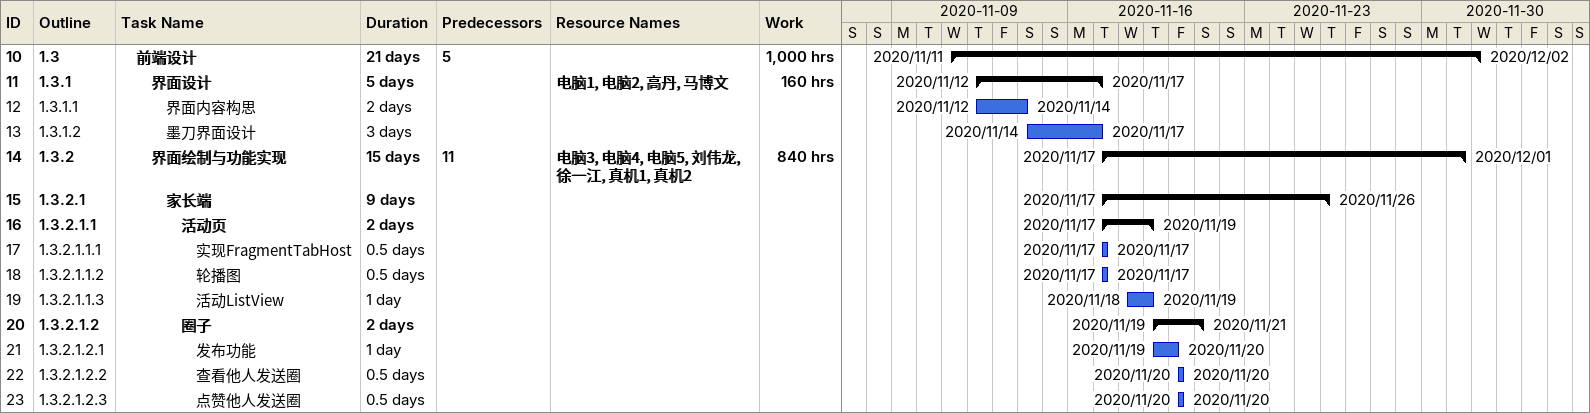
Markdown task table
| ID | WBS | Task | Duration | Start | Finish | Predecessors | Resources | Work (h) |
|---|---|---|---|---|---|---|---|---|
| 10 | 1.3 | **前端设计** | 21d | 2020-11-11 | 2020-12-02 | 5 |  | 1000 |
| 11 | 1.3.1 | **界面设计** | 5d | 2020-11-12 | 2020-11-17 |  | 电脑1, 电脑2, 高丹, 马博文 | 160 |
| 12 | 1.3.1.1 | 界面内容构思 | 2d | 2020-11-12 | 2020-11-14 |  |  |  |
| 13 | 1.3.1.2 | 墨刀界面设计 | 3d | 2020-11-14 | 2020-11-17 |  |  |  |
| 14 | 1.3.2 | **界面绘制与功能实现** | 15d | 2020-11-17 | 2020-12-01 | 11 | 电脑3, 电脑4, 电脑5, 刘伟龙, 徐一江, 真机1, 真机2 | 840 |
| 15 | 1.3.2.1 | **家长端** | 9d | 2020-11-17 | 2020-11-26 |  |  |  |
| 16 | 1.3.2.1.1 | **活动页** | 2d | 2020-11-17 | 2020-11-19 |  |  |  |
| 17 | 1.3.2.1.1.1 | 实现FragmentTabHost | 0.5d | 2020-11-17 | 2020-11-17 |  |  |  |
| 18 | 1.3.2.1.1.2 | 轮播图 | 0.5d | 2020-11-17 | 2020-11-17 |  |  |  |
| 19 | 1.3.2.1.1.3 | 活动ListView | 1d | 2020-11-18 | 2020-11-19 |  |  |  |
| 20 | 1.3.2.1.2 | **圈子** | 2d | 2020-11-19 | 2020-11-21 |  |  |  |
| 21 | 1.3.2.1.2.1 | 发布功能 | 1d | 2020-11-19 | 2020-11-20 |  |  |  |
| 22 | 1.3.2.1.2.2 | 查看他人发送圈 | 0.5d | 2020-11-20 | 2020-11-20 |  |  |  |
| 23 | 1.3.2.1.2.3 | 点赞他人发送圈 | 0.5d | 2020-11-20 | 2020-11-20 |  |  |  |
